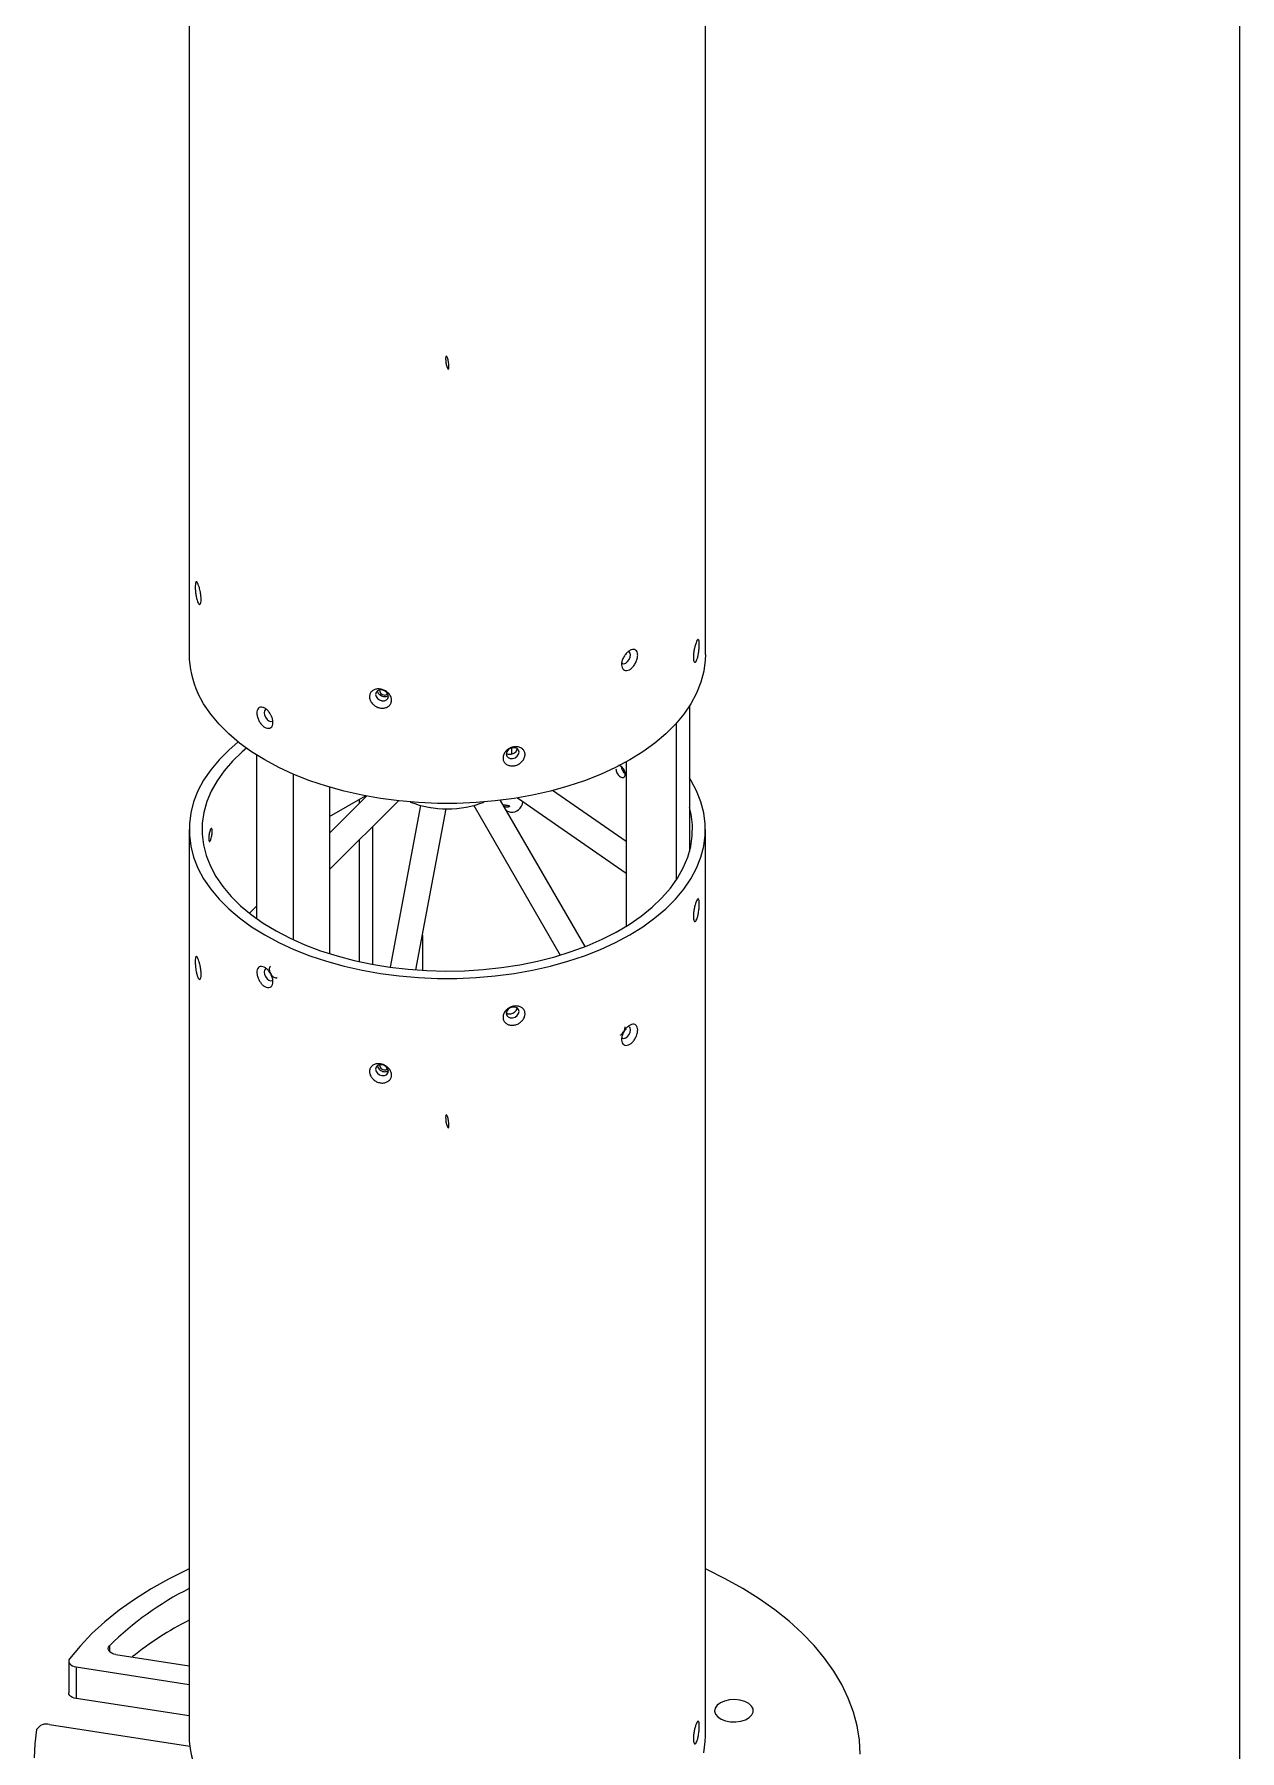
# Model space of a CAD drawing. Header units: millimetres. Extents: x 1 to 20.6, y 0.6 to 27.3.
# Drawn here: x 14.71 to 20.64, y 10.42 to 18.86 of the extents above; entities that cross this region are included whole.
import ezdxf

# ---------------------------------------------------------------- set-up
doc = ezdxf.new("R2010")
doc.units = ezdxf.units.MM

msp = doc.modelspace()

# ---------------------------------------------------------------- linework, layer by layer
at = {"color": 7, "linetype": 'Continuous', "lineweight": 0}
msp.add_line((20.6375, 0.635), (20.6375, 27.305), dxfattribs=at)
at = {"color": 7, "linetype": 'Continuous', "lineweight": 15}
for p, q in [((15.468587, 19.450078), (15.468587, 15.812802)), ((18.008587, 15.812802), (18.008587, 19.450078)), ((17.930372, 15.559486), (17.930372, 14.84372)), ((17.864632, 15.47376), (17.864632, 14.702085)), ((15.8004, 15.318654), (15.8004, 14.514248)), ((17.056087, 15.322364), (17.056087, 15.353595)), ((17.619287, 15.28457), (17.619287, 14.476121)), ((15.980005, 15.224803), (15.980005, 14.410564)), ((16.15961, 15.160266), (16.15961, 14.341107)), ((16.15961, 15.015803), (16.335733, 15.117509)), ((16.341689, 15.116369), (16.15961, 14.934285)), ((17.619287, 14.892383), (17.256042, 15.143262)), ((16.15961, 14.754677), (16.49786, 15.092937)), ((16.305384, 15.099984), (16.305384, 15.080063)), ((16.607465, 15.070375), (16.457624, 14.274819)), ((16.584327, 14.261387), (16.733621, 15.054037)), ((16.869202, 15.070243), (17.294301, 14.333951)), ((17.416633, 14.376066), (17.001267, 15.0955)), ((17.084533, 15.107371), (17.619287, 14.738036)), ((15.468587, 14.952168), (15.468587, 10.493038)), ((16.371124, 14.966198), (16.371124, 14.288761)), ((18.008587, 10.493038), (18.008587, 14.952168)), ((16.305384, 14.900456), (16.305384, 14.302116)), ((15.8004, 14.575064), (15.765638, 14.540301)), ((16.616469, 14.43204), (16.616469, 14.259247)), ((15.108052, 10.894284), (15.468587, 10.838515)), ((14.875766, 10.861635), (14.875766, 10.706084)), ((14.913418, 10.833308), (15.468587, 10.747433)), ((14.913418, 10.833308), (14.913418, 10.677757)), ((15.468587, 10.591882), (14.913418, 10.677757)), ((14.781938, 10.550039), (15.471504, 10.443374))]:
    msp.add_line(p, q, dxfattribs=at)
at = {"color": 8, "linetype": 'Continuous', "lineweight": 15}
msp.add_line((15.076888, 10.936951), (15.076888, 10.90827), dxfattribs=at)
at = {"color": 7, "linetype": 'Continuous', "flags": 128}
for points in [[(16.746446, 17.23893), (16.744928, 17.25111), (16.742445, 17.262859), (16.739375, 17.272389), (16.736185, 17.278249), (16.73336, 17.279546), (16.731331, 17.276084), (16.730407, 17.268388), (16.730729, 17.257631), (16.732246, 17.245451), (16.734729, 17.233702), (16.737799, 17.224172), (16.74099, 17.218312), (16.743814, 17.217015), (16.745843, 17.220477), (16.746767, 17.228173), (16.746446, 17.23893)], [(16.730729, 13.52604), (16.732246, 13.51386), (16.734729, 13.50211), (16.737799, 13.49258), (16.74099, 13.48672), (16.743814, 13.485423), (16.745843, 13.488886), (16.746767, 13.496581), (16.746446, 13.507338), (16.744928, 13.519518), (16.742445, 13.531268), (16.739375, 13.540798), (16.736185, 13.546658), (16.73336, 13.547955), (16.731331, 13.544492), (16.730407, 13.536797), (16.730729, 13.52604)]]:
    msp.add_lwpolyline(points, dxfattribs=at)
at = {"color": 7, "linetype": 'Continuous', "lineweight": 15, "flags": 128}
for points in [[(18.008587, 15.812802), (18.007699, 15.785388), (18.000602, 15.730714), (17.986447, 15.6765), (17.965313, 15.623047), (17.937319, 15.570656), (17.902621, 15.519619), (17.861414, 15.470221), (17.813927, 15.422739), (17.760426, 15.377439), (17.701211, 15.334574), (17.636613, 15.294383), (17.566992, 15.257091), (17.492739, 15.222906), (17.414268, 15.192021), (17.332018, 15.164608), (17.24645, 15.140819), (17.158042, 15.120789), (17.067287, 15.104628), (16.974695, 15.092428), (16.880782, 15.084256), (16.786074, 15.080159), (16.6911, 15.080159), (16.596392, 15.084256), (16.502479, 15.092428), (16.409887, 15.104628), (16.319133, 15.120789), (16.230724, 15.140819), (16.145156, 15.164608), (16.062906, 15.192021), (15.984435, 15.222906), (15.910182, 15.257091), (15.840561, 15.294383), (15.775963, 15.334574), (15.716748, 15.377439), (15.663247, 15.422739), (15.615761, 15.470221), (15.574553, 15.519619), (15.539855, 15.570656), (15.511861, 15.623047)], [(17.596743, 15.772387), (17.600355, 15.769063), (17.607843, 15.767608), (17.616675, 15.770678), (17.625507, 15.777806), (17.632994, 15.787905), (17.637997, 15.79944), (17.639754, 15.810653), (17.637997, 15.819838), (17.632994, 15.825596), (17.628965, 15.826982)], [(16.385658, 15.616664), (16.388058, 15.606094), (16.394892, 15.596391), (16.40512, 15.589032), (16.417185, 15.585137), (16.42925, 15.585299), (16.439478, 15.589494), (16.446312, 15.597083), (16.448712, 15.606911), (16.446312, 15.617481), (16.439478, 15.627185), (16.42925, 15.634544), (16.417185, 15.638439), (16.40512, 15.638276), (16.394892, 15.634081), (16.388058, 15.626492), (16.385658, 15.616664)], [(15.848108, 15.542931), (15.84418, 15.54156), (15.839177, 15.535802), (15.83742, 15.526617)], [(15.83742, 15.526617), (15.839177, 15.515404), (15.84418, 15.50387), (15.851668, 15.49377), (15.8605, 15.486643), (15.869332, 15.483573), (15.876818, 15.485027)], [(15.710355, 15.382485), (15.663247, 15.34223), (15.615761, 15.294748), (15.574553, 15.245351), (15.539855, 15.194314), (15.511861, 15.141922), (15.490728, 15.08847), (15.476573, 15.034255), (15.469475, 14.979581), (15.469475, 14.924754), (15.476573, 14.87008), (15.490728, 14.815866), (15.511861, 14.762413)], [(15.750735, 15.352037), (15.730101, 15.334486), (15.682364, 15.288799), (15.640825, 15.241135), (15.605729, 15.191776), (15.57728, 15.141011), (15.555647, 15.089138), (15.540955, 15.036461), (15.533292, 14.983289), (15.532702, 14.929935), (15.539188, 14.876711), (15.552713, 14.823929), (15.573198, 14.771901)], [(17.028463, 15.322876), (17.030862, 15.313048), (17.037697, 15.305459), (17.047925, 15.301264), (17.059989, 15.301101), (17.072054, 15.304996), (17.082282, 15.312355), (17.089116, 15.322059), (17.091516, 15.332629), (17.089116, 15.342457), (17.082282, 15.350046), (17.072054, 15.354241), (17.059989, 15.354403), (17.047925, 15.350508), (17.037697, 15.343149), (17.030862, 15.333446), (17.028463, 15.322876)], [(15.511861, 14.762413), (15.539855, 14.710022), (15.574553, 14.658985), (15.615761, 14.609587), (15.663247, 14.562106), (15.716748, 14.516805), (15.775963, 14.47394), (15.840561, 14.433749), (15.910182, 14.396457), (15.984435, 14.362273), (16.062906, 14.331387), (16.145156, 14.303974), (16.230724, 14.280185), (16.319133, 14.260155), (16.409887, 14.243994), (16.502479, 14.231794), (16.596392, 14.223622), (16.6911, 14.219525), (16.786074, 14.219525), (16.880782, 14.223622), (16.974695, 14.231794), (17.067287, 14.243994), (17.158042, 14.260155), (17.24645, 14.280185), (17.332018, 14.303974), (17.414268, 14.331387), (17.492739, 14.362273), (17.566992, 14.396457), (17.636613, 14.433749), (17.701211, 14.47394), (17.760426, 14.516805), (17.813927, 14.562106), (17.861414, 14.609587), (17.902621, 14.658985), (17.937319, 14.710022), (17.965313, 14.762413), (17.986447, 14.815866), (18.000602, 14.87008), (18.007699, 14.924754), (18.007699, 14.979581), (18.000602, 15.034255), (17.986447, 15.08847), (17.965313, 15.141922), (17.937319, 15.194314), (17.930372, 15.205483)], [(15.573198, 14.771901), (15.600521, 14.72093), (15.634523, 14.671316), (15.675003, 14.623351), (15.721726, 14.577315), (15.774416, 14.533479), (15.832763, 14.4921), (15.896427, 14.45342), (15.965033, 14.417668), (16.038178, 14.385052), (16.115434, 14.355764), (16.196346, 14.329977), (16.280441, 14.30784), (16.367224, 14.289485), (16.456186, 14.275018), (16.546806, 14.264526), (16.638551, 14.258068), (16.730883, 14.255684), (16.823261, 14.257387), (16.915141, 14.263168), (17.005986, 14.272992), (17.095261, 14.286801), (17.182443, 14.304515), (17.26702, 14.32603), (17.348497, 14.351219), (17.426394, 14.379935), (17.500255, 14.412009), (17.569646, 14.447252), (17.63416, 14.485459), (17.693418, 14.526405), (17.747073, 14.569849), (17.79481, 14.615537), (17.836349, 14.6632), (17.871445, 14.712559), (17.899894, 14.763324), (17.921527, 14.815197), (17.936219, 14.867875), (17.943882, 14.921046), (17.944472, 14.974401), (17.937986, 15.027625), (17.930372, 15.060616)], [(15.848537, 14.267555), (15.84418, 14.266123), (15.839177, 14.260365), (15.83742, 14.251181), (15.839177, 14.239967), (15.84418, 14.228433), (15.851668, 14.218333), (15.8605, 14.211206), (15.869332, 14.208136), (15.876819, 14.209591), (15.880172, 14.212564)], [(17.091516, 14.057192), (17.089116, 14.06702), (17.082282, 14.074609), (17.072054, 14.078804), (17.059989, 14.078967), (17.047925, 14.075072), (17.037697, 14.067712), (17.030862, 14.058009), (17.028463, 14.047439), (17.030862, 14.037611), (17.037697, 14.030022), (17.047925, 14.025827), (17.059989, 14.025665), (17.072054, 14.029559), (17.082282, 14.036919), (17.089116, 14.046622), (17.091516, 14.057192)], [(17.596971, 13.92857), (17.600355, 13.925555), (17.607843, 13.924101), (17.616675, 13.927171), (17.625507, 13.934298), (17.632994, 13.944398), (17.637997, 13.955932), (17.639754, 13.967145)], [(17.639754, 13.967145), (17.637997, 13.97633), (17.632994, 13.982088), (17.628848, 13.983492)], [(16.448712, 13.763403), (16.446312, 13.773974), (16.439478, 13.783677), (16.42925, 13.791036), (16.417185, 13.794931), (16.40512, 13.794769), (16.394892, 13.790574), (16.388058, 13.782984), (16.385658, 13.773157), (16.388058, 13.762587), (16.394892, 13.752883), (16.40512, 13.745524), (16.417185, 13.741629), (16.42925, 13.741791), (16.439478, 13.745987), (16.446312, 13.753576), (16.448712, 13.763403)], [(15.468587, 11.314892), (15.458782, 11.310331), (15.367715, 11.265061), (15.281443, 11.216763), (15.200267, 11.165604), (15.124473, 11.111765), (15.054324, 11.055433), (14.990067, 10.996806), (14.931926, 10.936089), (14.880104, 10.873493)], [(18.770568, 10.40432), (18.766488, 10.473657), (18.755314, 10.542733), (18.737087, 10.611308), (18.711869, 10.67914), (18.679749, 10.745993), (18.640839, 10.811633), (18.595275, 10.875831), (18.543217, 10.938361), (18.484846, 10.999005), (18.420368, 11.057551), (18.350007, 11.113795), (18.274009, 11.167538), (18.192641, 11.218594), (18.106186, 11.266784), (18.014948, 11.311939), (18.008587, 11.314892)], [(15.108052, 10.894284), (15.097324, 10.896726), (15.087826, 10.900501), (15.080048, 10.905416), (15.074391, 10.911217), (15.071145, 10.917605), (15.070479, 10.924251), (15.072427, 10.930813), (15.076888, 10.936951)], [(14.880104, 10.873493), (14.876784, 10.867479), (14.875772, 10.861194), (14.877112, 10.854929), (14.880743, 10.848976), (14.886497, 10.843608), (14.894108, 10.839076), (14.903222, 10.835589), (14.913418, 10.833308)], [(14.913418, 10.677757), (14.903222, 10.680038), (14.894108, 10.683525), (14.886497, 10.688057), (14.880743, 10.693424), (14.877112, 10.699378), (14.875772, 10.705643), (14.875766, 10.706084)], [(18.183522, 10.566079), (18.206238, 10.573308), (18.224733, 10.583808), (18.237635, 10.596799), (18.243988, 10.611318), (18.243319, 10.626288), (18.235679, 10.640598), (18.221634, 10.653188), (18.202226, 10.663123), (18.178895, 10.669668), (18.15337, 10.672335), (18.127545, 10.670929), (18.103335, 10.665552), (18.082536, 10.656604), (18.06669, 10.644748), (18.056972, 10.630864), (18.054103, 10.615981), (18.058297, 10.601203), (18.069241, 10.587627), (18.086125, 10.576258), (18.107695, 10.567941), (18.132353, 10.563291), (18.158269, 10.562655), (18.183522, 10.566079)], [(14.718282, 10.524854), (14.708946, 10.455686), (14.706709, 10.386321)], [(18.000602, 10.410951), (18.007699, 10.465625), (18.008587, 10.493038)]]:
    msp.add_lwpolyline(points, dxfattribs=at)
at = {"color": 7, "linetype": 'Continuous', "lineweight": 15}
for centre, radius, start, end in [((15.915766, 15.814971), 0.447184, 180.2778992, 205.4156968), ((16.428434, 15.637133), 0.023376, 177.2123661, 265.7368085), ((16.43088, 15.632896), 0.019527, 257.6288162, 317.2538296), ((17.644879, 15.267942), 0.051481, 186.3272152, 233.1945914), ((16.738587, 15.561853), 0.508421, 248.9881812, 291.0118188), ((16.428434, 13.793625), 0.023376, 177.2123661, 265.7368085), ((16.43088, 13.789388), 0.019527, 257.6288162, 317.2538296), ((16.156755, 9.849668), 1.532416, 116.6842701, 134.8039175), ((16.214418, 9.597978), 1.644232, 116.9751854, 128.6540936), ((14.765806, 10.497775), 0.054697, 72.8467439, 150.325354), ((15.915766, 10.495207), 0.447184, 180.2778992, 205.4156968)]:
    msp.add_arc(centre, radius, start, end, dxfattribs=at)
for centre, major_axis, ratio, start_param, end_param in [((16.679576, 15.110167), (0.063968, 0.019754), 0.73447415, 4.03852923, 4.2157411), ((17.050478, 15.111458), (-0.022172, 0.071799), 0.79651522, 2.43474448, 2.77173913), ((17.050478, 15.111458), (-0.022172, 0.071799), 0.79651522, 2.77173913, 4.16531472)]:
    msp.add_ellipse(centre, major_axis=major_axis, ratio=ratio, start_param=start_param, end_param=end_param, dxfattribs=at)
for points, knots in [([(15.522837, 16.124907), (15.523899, 16.119203), (15.526139, 16.107168), (15.527738, 16.089236), (15.527527, 16.073555), (15.525342, 16.062485), (15.521564, 16.057481), (15.516807, 16.059109), (15.511783, 16.067005), (15.507097, 16.080083), (15.503174, 16.096867), (15.500297, 16.115653), (15.498654, 16.134501), (15.498373, 16.151277), (15.499508, 16.163915), (15.502021, 16.170804), (15.505732, 16.171139), (15.510309, 16.165058), (15.51525, 16.153471), (15.519633, 16.139319), (15.521893, 16.129152), (15.522837, 16.124907)], [0, 0, 0, 0, 0.048824722, 0.103007222, 0.157900413, 0.213038721, 0.267826542, 0.321764579, 0.374686055, 0.426914337, 0.479126791, 0.531988436, 0.585826941, 0.640529644, 0.695654342, 0.75061491, 0.804858745, 0.858088576, 0.910472293, 0.962609513, 1, 1, 1, 1]), ([(17.962711, 15.870859), (17.964246, 15.874539), (17.967403, 15.882109), (17.971741, 15.887192), (17.975276, 15.886544), (17.977684, 15.879671), (17.978799, 15.867218), (17.978522, 15.850387), (17.97683, 15.831112), (17.973812, 15.811766), (17.96971, 15.794742), (17.964923, 15.781987), (17.959963, 15.774748), (17.95539, 15.77362), (17.951774, 15.778702), (17.949655, 15.789588), (17.949418, 15.805226), (17.951162, 15.823916), (17.954617, 15.843314), (17.958752, 15.859604), (17.961569, 15.867613), (17.962711, 15.870859)], [0, 0, 0, 0, 0.0493257, 0.10145221, 0.15385544, 0.20708934, 0.26130557, 0.31624003, 0.37137186, 0.42610609, 0.47996117, 0.5328073, 0.58500629, 0.63724948, 0.69018422, 0.74410273, 0.79885928, 0.85399304, 0.90891388, 0.96308077, 1, 1, 1, 1]), ([(17.643593, 15.835811), (17.647541, 15.836849), (17.655689, 15.838991), (17.665716, 15.835455), (17.672835, 15.826779), (17.676007, 15.813272), (17.674802, 15.796438), (17.669229, 15.77821), (17.659866, 15.760888), (17.647802, 15.746634), (17.63445, 15.737068), (17.621284, 15.733074), (17.609676, 15.734908), (17.600882, 15.742349), (17.595999, 15.754697), (17.595786, 15.770682), (17.600407, 15.788484), (17.609299, 15.806001), (17.621208, 15.821026), (17.633254, 15.831141), (17.640622, 15.834469), (17.643593, 15.835811)], [0, 0, 0, 0, 0.04932, 0.10178695, 0.15509493, 0.20937871, 0.26434828, 0.31947122, 0.37415396, 0.42793268, 0.48071248, 0.53288942, 0.5851653, 0.63816941, 0.69216097, 0.74696473, 0.80210389, 0.85698562, 0.91108087, 0.96415457, 1, 1, 1, 1]), ([(16.445115, 15.626469), (16.449045, 15.622516), (16.457308, 15.614207), (16.464021, 15.598794), (16.465067, 15.582659), (16.459615, 15.5678), (16.448352, 15.556191), (16.432707, 15.549306), (16.414701, 15.547933), (16.396455, 15.552067), (16.379868, 15.561103), (16.366556, 15.574037), (16.357909, 15.589527), (16.355002, 15.605882), (16.358356, 15.621181), (16.367708, 15.633562), (16.381942, 15.641559), (16.3993, 15.644382), (16.417626, 15.641876), (16.433511, 15.635413), (16.441713, 15.629091), (16.445115, 15.626469)], [0, 0, 0, 0, 0.04891654, 0.10284077, 0.15757464, 0.21270523, 0.2676437, 0.32184389, 0.37502656, 0.42738313, 0.47952705, 0.53216497, 0.58573551, 0.64023998, 0.69530648, 0.75037, 0.80485013, 0.85835649, 0.91092189, 0.96305279, 1, 1, 1, 1]), ([(16.448356, 15.609575), (16.44754, 15.608874), (16.44443, 15.606205), (16.436549, 15.604277), (16.426018, 15.604327), (16.415389, 15.607656), (16.406025, 15.613676), (16.399077, 15.621721), (16.395707, 15.628808), (16.395346, 15.632781), (16.395259, 15.633726)], [0, 0, 0, 0, 0.05338577, 0.2033767, 0.35334636, 0.50326838, 0.65319074, 0.80316085, 0.95315167, 1, 1, 1, 1]), ([(15.874117, 15.509064), (15.876128, 15.503831), (15.880397, 15.492719), (15.881791, 15.476382), (15.878635, 15.462301), (15.870895, 15.452732), (15.859718, 15.448923), (15.846603, 15.451267), (15.833175, 15.459318), (15.820853, 15.472042), (15.810797, 15.488064), (15.803962, 15.505739), (15.801102, 15.523143), (15.802641, 15.538213), (15.808522, 15.549075), (15.818131, 15.554413), (15.830339, 15.553719), (15.84374, 15.547311), (15.856787, 15.536083), (15.867327, 15.522655), (15.872097, 15.513106), (15.874117, 15.509064)], [0, 0, 0, 0, 0.048642554, 0.103283923, 0.158382961, 0.213402545, 0.267773462, 0.321147349, 0.373620997, 0.425747913, 0.478247781, 0.531629801, 0.585978407, 0.640979099, 0.69608894, 0.750716789, 0.804417944, 0.857133079, 0.909291314, 0.961602652, 1, 1, 1, 1]), ([(17.105807, 15.351025), (17.109285, 15.347941), (17.116622, 15.341436), (17.121652, 15.327331), (17.120998, 15.31115), (17.114048, 15.294807), (17.101673, 15.280478), (17.08538, 15.269954), (17.067181, 15.264444), (17.049131, 15.264396), (17.033083, 15.269652), (17.02067, 15.279611), (17.013307, 15.29326), (17.012023, 15.309132), (17.017164, 15.325393), (17.028187, 15.340096), (17.043664, 15.351508), (17.061624, 15.358437), (17.079846, 15.360222), (17.095124, 15.35742), (17.10266, 15.352909), (17.105807, 15.351025)], [0, 0, 0, 0, 0.04882472, 0.10300722, 0.15790041, 0.21303872, 0.26782654, 0.32176458, 0.37468605, 0.42691434, 0.47912679, 0.53198844, 0.58582694, 0.64052964, 0.69565434, 0.75061491, 0.80485874, 0.85808858, 0.91047229, 0.96260951, 1, 1, 1, 1]), ([(17.081702, 15.350032), (17.081672, 15.348789), (17.081571, 15.344538), (17.077705, 15.337158), (17.070659, 15.329215), (17.06117, 15.32334), (17.0505, 15.320187), (17.040024, 15.320344), (17.032407, 15.322307), (17.029513, 15.324878), (17.028871, 15.325448)], [0, 0, 0, 0, 0.06163654, 0.21089726, 0.36019592, 0.50953273, 0.65884835, 0.80811656, 0.95738509, 1, 1, 1, 1]), ([(17.56832, 15.250408), (17.568582, 15.247268), (17.569106, 15.240989), (17.573182, 15.230775), (17.579149, 15.221392), (17.586542, 15.213746), (17.594437, 15.208721), (17.601956, 15.20687), (17.608269, 15.208415), (17.612699, 15.213202), (17.614781, 15.220712), (17.614298, 15.230107), (17.6113, 15.240329), (17.606104, 15.250197), (17.599237, 15.25864), (17.591528, 15.264452), (17.584941, 15.267245), (17.581675, 15.266733), (17.580637, 15.266571)], [0, 0, 0, 0, 0.06465189, 0.12930321, 0.1939694, 0.25864527, 0.32330499, 0.38794794, 0.45259966, 0.51727201, 0.58194466, 0.64659679, 0.71123962, 0.77589888, 0.84057466, 0.90524126, 0.96988733, 1, 1, 1, 1]), ([(17.013598, 15.074142), (17.014311, 15.074027), (17.016359, 15.073698), (17.020592, 15.073102), (17.02662, 15.072311), (17.034325, 15.071285), (17.041439, 15.069853), (17.045042, 15.067582), (17.044238, 15.064971), (17.040794, 15.062915), (17.035236, 15.061714), (17.029924, 15.061761), (17.026982, 15.062174), (17.026357, 15.062262)], [0, 0, 0, 0, 0.02603024, 0.07476745, 0.14180683, 0.24749366, 0.41997721, 0.59888814, 0.71003496, 0.80254772, 0.89551652, 0.97780782, 1, 1, 1, 1]), ([(17.026357, 15.062262), (17.024051, 15.06265), (17.021691, 15.063048), (17.019567, 15.06387), (17.019517, 15.063889)], [0, 0, 0, 0, 0.97661397, 1, 1, 1, 1]), ([(15.565177, 14.906767), (15.56526, 14.909966), (15.565428, 14.916364), (15.566748, 14.927497), (15.568742, 14.938203), (15.571312, 14.947457), (15.574182, 14.954158), (15.577038, 14.957562), (15.579531, 14.957291), (15.581335, 14.953379), (15.582197, 14.946275), (15.581996, 14.936785), (15.58076, 14.925979), (15.578665, 14.915067), (15.575995, 14.905269), (15.573093, 14.897687), (15.570303, 14.893175), (15.567917, 14.892233), (15.566178, 14.895008), (15.565297, 14.900319), (15.56521, 14.904972), (15.565177, 14.906767)], [0, 0, 0, 0, 0.05367534, 0.10735021, 0.16103742, 0.21473267, 0.26841451, 0.32208243, 0.37575763, 0.42944996, 0.48314254, 0.53681808, 0.59048589, 0.64416735, 0.69786252, 0.75155008, 0.80522059, 0.85889121, 0.91257894, 0.96627407, 1, 1, 1, 1]), ([(17.974214, 14.539806), (17.97311, 14.534376), (17.970807, 14.523059), (17.966253, 14.509531), (17.961304, 14.500688), (17.956564, 14.497872), (17.952632, 14.501279), (17.950057, 14.510657), (17.949284, 14.525148), (17.950499, 14.543201), (17.953535, 14.562686), (17.957886, 14.581215), (17.96286, 14.596591), (17.967782, 14.607177), (17.972134, 14.612013), (17.975568, 14.610685), (17.977853, 14.603243), (17.978838, 14.590279), (17.978406, 14.573139), (17.97679, 14.555399), (17.974975, 14.544415), (17.974214, 14.539806)], [0, 0, 0, 0, 0.04892969, 0.10198179, 0.15429531, 0.20645262, 0.25915076, 0.31279758, 0.36736097, 0.42244746, 0.47748473, 0.53189881, 0.58532421, 0.6378323, 0.68995851, 0.74242367, 0.79575469, 0.85005865, 0.90503761, 0.96015563, 1, 1, 1, 1]), ([(15.502106, 14.260742), (15.501287, 14.266484), (15.499559, 14.278597), (15.498429, 14.296602), (15.498573, 14.312273), (15.500156, 14.32325), (15.503071, 14.32812), (15.507098, 14.32638), (15.511847, 14.318441), (15.516813, 14.305406), (15.52144, 14.288731), (15.525155, 14.270074), (15.527414, 14.251322), (15.527812, 14.234564), (15.526225, 14.221857), (15.52289, 14.21484), (15.518365, 14.21438), (15.513348, 14.220392), (15.508516, 14.231996), (15.504673, 14.246232), (15.502862, 14.256468), (15.502106, 14.260742)], [0, 0, 0, 0, 0.04882472, 0.10300722, 0.15790041, 0.21303872, 0.26782654, 0.32176458, 0.37468605, 0.42691434, 0.47912679, 0.53198844, 0.58582694, 0.64052964, 0.69565434, 0.75061491, 0.80485874, 0.85808858, 0.91047229, 0.96260951, 1, 1, 1, 1]), ([(15.815239, 14.205847), (15.812477, 14.210968), (15.806671, 14.221734), (15.80203, 14.239219), (15.801305, 14.255676), (15.805076, 14.268852), (15.812935, 14.277058), (15.824015, 14.27938), (15.837003, 14.275735), (15.850423, 14.266775), (15.862851, 14.253581), (15.872983, 14.237468), (15.879642, 14.21999), (15.881895, 14.20298), (15.879297, 14.188436), (15.8721, 14.17821), (15.861283, 14.17363), (15.848312, 14.175194), (15.834878, 14.182591), (15.823451, 14.193512), (15.817646, 14.202231), (15.815239, 14.205847)], [0, 0, 0, 0, 0.04891654, 0.10284077, 0.15757464, 0.21270523, 0.2676437, 0.32184389, 0.37502656, 0.42738313, 0.47952705, 0.53216497, 0.58573551, 0.64023998, 0.69530648, 0.75037, 0.80485013, 0.85835649, 0.91092189, 0.96305279, 1, 1, 1, 1]), ([(15.869312, 14.280601), (15.869281, 14.280593), (15.867179, 14.280087), (15.8646, 14.276083), (15.86236, 14.268887), (15.862886, 14.259407), (15.865871, 14.249211), (15.871075, 14.239324), (15.877919, 14.230935), (15.885713, 14.224924), (15.89341, 14.222268), (15.899064, 14.222192), (15.901232, 14.224003), (15.90173, 14.224418)], [0, 0, 0, 0, 0.00159939, 0.10900534, 0.21641179, 0.32378416, 0.43114107, 0.53852528, 0.64593692, 0.75333332, 0.86069562, 0.96805815, 1, 1, 1, 1]), ([(17.105807, 14.010269), (17.101606, 14.006431), (17.092819, 13.998402), (17.075614, 13.990909), (17.05732, 13.988293), (17.040118, 13.991166), (17.025844, 13.999054), (17.015995, 14.011158), (17.011818, 14.026215), (17.014009, 14.042539), (17.022448, 14.058196), (17.036097, 14.071314), (17.053174, 14.080413), (17.071554, 14.084623), (17.089201, 14.083675), (17.104364, 14.077736), (17.115532, 14.067318), (17.121474, 14.053317), (17.121261, 14.037223), (17.115628, 14.022121), (17.108723, 14.013787), (17.105807, 14.010269)], [0, 0, 0, 0, 0.04883741, 0.102159, 0.15463549, 0.20676153, 0.25925653, 0.31263181, 0.36697447, 0.42197194, 0.4770821, 0.53171357, 0.5854201, 0.63813948, 0.69029825, 0.74260581, 0.79567332, 0.84972939, 0.90457243, 0.95971193, 1, 1, 1, 1]), ([(17.029173, 14.049825), (17.029878, 14.049225), (17.032887, 14.046667), (17.040635, 14.044814), (17.051153, 14.044852), (17.061789, 14.048184), (17.071136, 14.054203), (17.078148, 14.062251), (17.081767, 14.070299), (17.082126, 14.075224), (17.082265, 14.077124)], [0, 0, 0, 0, 0.04418554, 0.18841802, 0.33263003, 0.47679625, 0.62096278, 0.76517524, 0.9094076, 1, 1, 1, 1]), ([(17.590583, 13.941189), (17.591037, 13.941353), (17.59405, 13.942442), (17.599706, 13.947515), (17.606468, 13.955809), (17.611524, 13.965781), (17.614121, 13.974776), (17.614379, 13.979799), (17.614478, 13.981736)], [0, 0, 0, 0, 0.03693217, 0.24497546, 0.45301921, 0.66112924, 0.86926798, 1, 1, 1, 1]), ([(17.668959, 13.93573), (17.66651, 13.930509), (17.661348, 13.919505), (17.649892, 13.90521), (17.636709, 13.89478), (17.6234, 13.889828), (17.611447, 13.890694), (17.602101, 13.897237), (17.596503, 13.90884), (17.595482, 13.924332), (17.599318, 13.941978), (17.607566, 13.959678), (17.619091, 13.975307), (17.632336, 13.987094), (17.645695, 13.993878), (17.657782, 13.995096), (17.667466, 13.990647), (17.673833, 13.98084), (17.676087, 13.966547), (17.674315, 13.950682), (17.670561, 13.940203), (17.668959, 13.93573)], [0, 0, 0, 0, 0.04865318, 0.10254041, 0.15546984, 0.20770105, 0.25990886, 0.31276035, 0.36658758, 0.42128214, 0.47640426, 0.53136841, 0.58562065, 0.63885983, 0.69124865, 0.74338356, 0.79597661, 0.84948859, 0.90394589, 0.95899337, 1, 1, 1, 1]), ([(16.445115, 13.711876), (16.440522, 13.709735), (16.43095, 13.705273), (16.41323, 13.704604), (16.395113, 13.709077), (16.378707, 13.718468), (16.365712, 13.731646), (16.357472, 13.747268), (16.355036, 13.763612), (16.358871, 13.77875), (16.368646, 13.790838), (16.383192, 13.798458), (16.40069, 13.800861), (16.419063, 13.798), (16.436339, 13.79035), (16.450781, 13.778702), (16.460852, 13.764128), (16.465314, 13.748019), (16.463359, 13.732257), (16.456091, 13.719646), (16.448359, 13.714173), (16.445115, 13.711876)], [0, 0, 0, 0, 0.04892969, 0.10198179, 0.15429531, 0.20645262, 0.25915076, 0.31279758, 0.36736097, 0.42244746, 0.47748473, 0.53189881, 0.58532421, 0.6378323, 0.68995851, 0.74242367, 0.79575469, 0.85005865, 0.90503761, 0.96015563, 1, 1, 1, 1]), ([(16.395472, 13.790566), (16.395501, 13.789321), (16.395602, 13.785068), (16.399469, 13.777686), (16.406516, 13.769742), (16.416003, 13.76387), (16.426682, 13.760707), (16.437123, 13.7609), (16.444425, 13.762663), (16.447079, 13.764955), (16.447452, 13.765277)], [0, 0, 0, 0, 0.06287745, 0.21488337, 0.36692792, 0.51901132, 0.67107315, 0.82308668, 0.97510055, 1, 1, 1, 1]), ([(17.974214, 10.495479), (17.97311, 10.490049), (17.970807, 10.478732), (17.966253, 10.465205), (17.961304, 10.456361), (17.956564, 10.453546), (17.952632, 10.456952), (17.950057, 10.466331), (17.949284, 10.480821), (17.950499, 10.498875), (17.953535, 10.518359), (17.957886, 10.536889), (17.96286, 10.552264), (17.967782, 10.56285), (17.972134, 10.567686), (17.975568, 10.566358), (17.977853, 10.558916), (17.978838, 10.545953), (17.978406, 10.528812), (17.97679, 10.511073), (17.974975, 10.500088), (17.974214, 10.495479)], [0, 0, 0, 0, 0.04892969, 0.10198179, 0.15429531, 0.20645262, 0.25915076, 0.31279758, 0.36736097, 0.42244746, 0.47748473, 0.53189881, 0.58532421, 0.6378323, 0.68995851, 0.74242367, 0.79575469, 0.85005865, 0.90503761, 0.96015563, 1, 1, 1, 1])]:
    msp.add_open_spline(points, degree=3, knots=knots, dxfattribs=at)

doc.saveas('drawing.dxf')
